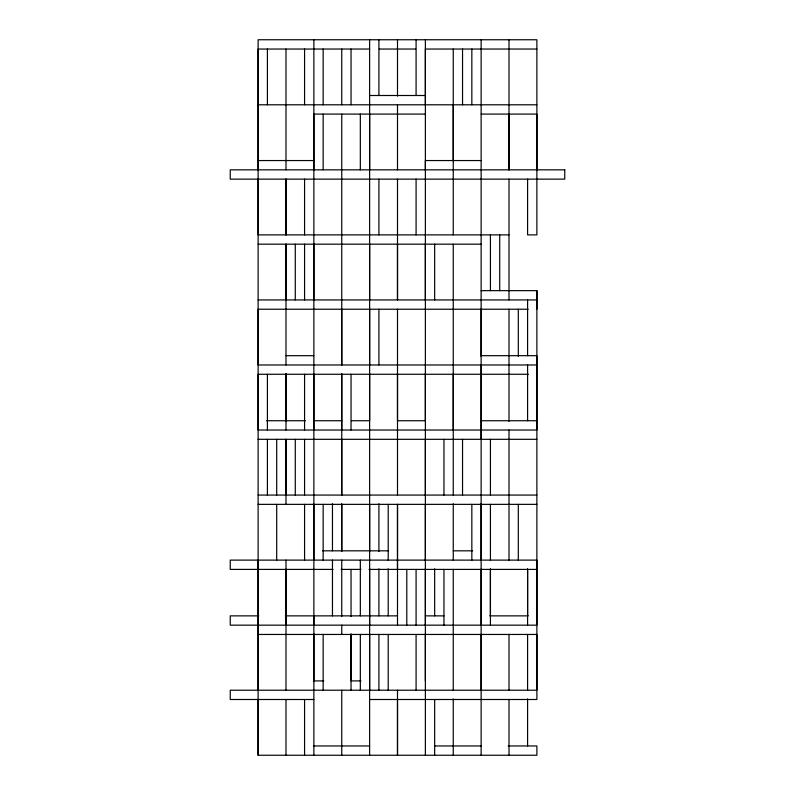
<?xml version="1.0" encoding="UTF-8"?>
<svg xmlns="http://www.w3.org/2000/svg" width="795" height="795" viewBox="0 0 795 795"><rect width="100%" height="100%" fill="white"/><g stroke="black" fill="none" stroke-linecap="round" stroke-linejoin="round"><path stroke-width="1.19" d="M508.194 745.958L536.883 745.958L536.883 755.25L258.117 755.25L258.117 699.501M258.117 690.209L258.117 560.117M258.117 179.133L258.117 234.883L509.009 234.883M258.117 169.842L258.117 49.042L369.625 49.042M285.991 625.158L285.991 569.409M285.991 495.066L285.991 439.317L285.991 504.358M285.991 420.734L285.991 373.65L285.991 430.025M285.991 299.934L285.991 244.174L285.991 364.975M313.866 681.534L313.866 633.834M313.866 625.158L313.866 615.867M313.866 504.358L313.866 755.25M313.866 430.025L313.866 374.266M313.866 299.934L313.866 244.174M341.751 551.442L341.751 504.358M341.751 439.317L341.751 495.066L341.751 373.65M341.751 430.025L341.751 374.266M341.751 309.225L341.751 364.975L341.751 114.092M351.042 633.834L351.042 680.908L360.95 680.908M360.334 615.867L360.334 560.117M369.625 690.209L369.625 634.45M369.625 625.158L369.625 39.75M369.625 551.442L369.625 504.358M369.625 373.65L369.625 420.734L351.44 420.734M369.625 364.975L369.625 309.225M369.625 299.934L369.625 244.174M369.625 169.842L369.625 114.092M378.917 615.867L378.917 568.783M378.917 95.499L378.917 39.75M388.208 615.867L388.208 568.783M397.5 699.501L397.5 755.25L397.5 690.209M397.5 569.409L397.5 504.358L397.5 625.158M397.5 373.65L397.5 420.734L425.375 420.734L425.375 373.65M397.5 244.174L397.5 299.934L397.5 179.133M416.083 95.499L416.083 39.75M425.375 755.25L425.375 49.042L536.883 49.042M425.375 680.908L425.375 633.834M425.375 625.158L425.375 568.783M425.375 560.117L425.375 504.358M425.375 495.066L425.375 439.317M425.375 299.934L425.375 244.174M425.375 169.842L425.375 160.55L481.134 160.55M425.375 104.791L425.375 39.75M453.249 430.025L453.249 374.266M453.249 160.55L453.249 104.791M481.134 690.209L481.134 634.45M481.134 625.158L481.134 569.409M481.134 560.117L481.134 503.742M481.134 439.317L481.134 364.975M481.134 356.309L481.134 309.225M490.426 615.867L490.426 568.783M509.009 114.092L509.009 169.842L509.009 39.75M527.592 615.867L527.592 568.783M527.592 420.734L527.592 364.975M527.592 355.683L527.592 299.934M481.134 290.642L536.883 290.642L536.883 430.025L258.117 430.025L258.117 374.266L528.397 374.266M536.883 169.842L536.883 114.092L481.134 114.092M379.324 49.042L415.676 49.042M369.625 95.499L425.375 95.499M258.117 104.791L536.883 104.791M425.375 114.092L313.866 114.092L313.866 560.117M258.117 160.55L313.866 160.55M258.117 244.174L481.134 244.174M258.117 299.934L536.883 299.934M528.208 309.225L258.117 309.225L258.117 364.975L536.883 364.975M285.991 355.683L313.866 355.683M481.134 355.683L536.883 355.683L536.883 699.501L369.625 699.501M266.603 420.734L305.389 420.734M313.866 420.734L341.751 420.734M481.134 420.734L536.883 420.734M258.117 439.317L536.883 439.317M258.117 495.066L536.883 495.066M258.117 504.358L536.883 504.358M322.541 550.826L388.616 550.826M453.249 550.826L472.647 550.826M333.075 569.409L230.242 569.409L230.242 560.117L536.883 560.117L536.883 625.158L230.242 625.158L230.242 615.867L258.733 615.867M341.125 569.409L360.95 569.409M368.999 569.409L536.883 569.409M285.375 615.867L397.5 615.867M425.375 615.867L443.958 615.867M489.8 615.867L528.208 615.867M258.117 634.45L536.883 634.45L536.883 690.209L230.242 690.209L230.242 699.501L313.866 699.501M313.866 680.908L323.784 680.908M313.866 745.958L369.625 745.958M435.074 745.958L481.134 745.958M536.883 290.642L536.883 309.225M527.592 179.133L527.592 234.883L536.883 234.883L536.883 39.75L258.117 39.75L258.117 755.25M527.592 569.409L527.592 625.158M527.592 634.45L527.592 690.209M527.592 698.875L527.592 745.958M518.3 309.225L518.3 356.309M518.3 504.358L518.3 560.117M509.009 179.133L509.009 299.934M509.009 309.225L509.009 421.35M509.009 430.025L509.009 560.117M509.009 634.45L509.009 690.209M509.009 699.501L509.009 755.25M499.717 234.883L499.717 290.642M490.426 234.883L490.426 290.642M490.426 439.317L490.426 495.066M490.426 504.358L490.426 560.117M490.426 569.409L490.426 625.158M481.134 39.75L481.134 755.25M471.842 49.042L471.842 104.791M471.842 504.358L471.842 560.117M462.541 49.042L462.541 104.791M462.541 439.317L462.541 495.066M453.249 49.042L453.249 234.883M453.249 244.174L453.249 495.066M453.249 503.742L453.249 560.117M453.249 569.409L453.249 690.209M453.249 698.875L453.249 755.25M443.958 439.317L443.958 495.066M443.958 569.409L443.958 625.158M434.666 244.174L434.666 299.934M434.666 568.783L434.666 615.867M434.666 699.501L434.666 755.25M416.083 179.133L416.083 234.883M416.083 569.409L416.083 625.158M416.083 634.45L416.083 690.209M406.792 569.409L406.792 625.158M397.5 39.75L397.5 96.125M397.5 104.791L397.5 169.842M397.5 309.225L397.5 495.066M388.208 504.358L388.208 560.117M388.208 634.45L388.208 690.209M378.917 179.133L378.917 234.883M378.917 309.225L378.917 364.975M378.917 503.742L378.917 551.442M378.917 634.45L378.917 690.209M369.625 568.783L369.625 755.25M360.334 114.092L360.334 169.842M360.334 634.45L360.334 690.209M351.042 49.042L351.042 104.791M351.042 374.266L351.042 430.025M351.042 569.409L351.042 616.483M351.042 634.45L351.042 690.209M341.751 49.042L341.751 104.791M341.751 503.742L341.751 550.826M341.751 560.117L341.751 616.483M341.751 625.158L341.751 634.45M341.751 690.209L341.751 755.25M332.459 503.742L332.459 550.826M332.459 560.117L332.459 615.867M323.158 49.042L323.158 104.791M323.158 114.092L323.158 169.842M323.158 504.358L323.158 560.117M323.158 634.45L323.158 690.209M313.866 39.75L313.866 169.842M304.574 49.042L304.574 104.791M304.574 179.133L304.574 234.883M304.574 244.174L304.574 299.934M304.574 374.266L304.574 430.025M304.574 439.317L304.574 495.066M304.574 504.358L304.574 560.117M304.574 699.501L304.574 755.25M295.283 244.174L295.283 299.934M295.283 439.317L295.283 495.066M285.991 49.042L285.991 169.842M285.991 560.117L285.991 690.209M285.991 699.501L285.991 755.25M276.7 439.317L276.7 495.066M276.7 504.358L276.7 560.117M267.408 49.042L267.408 104.791M267.408 374.266L267.408 430.025M267.408 439.317L267.408 495.066M285.991 179.133L285.991 234.883L285.991 179.133M564.758 169.842L230.242 169.842L230.242 179.133L564.758 179.133L564.758 169.842"/></g></svg>
